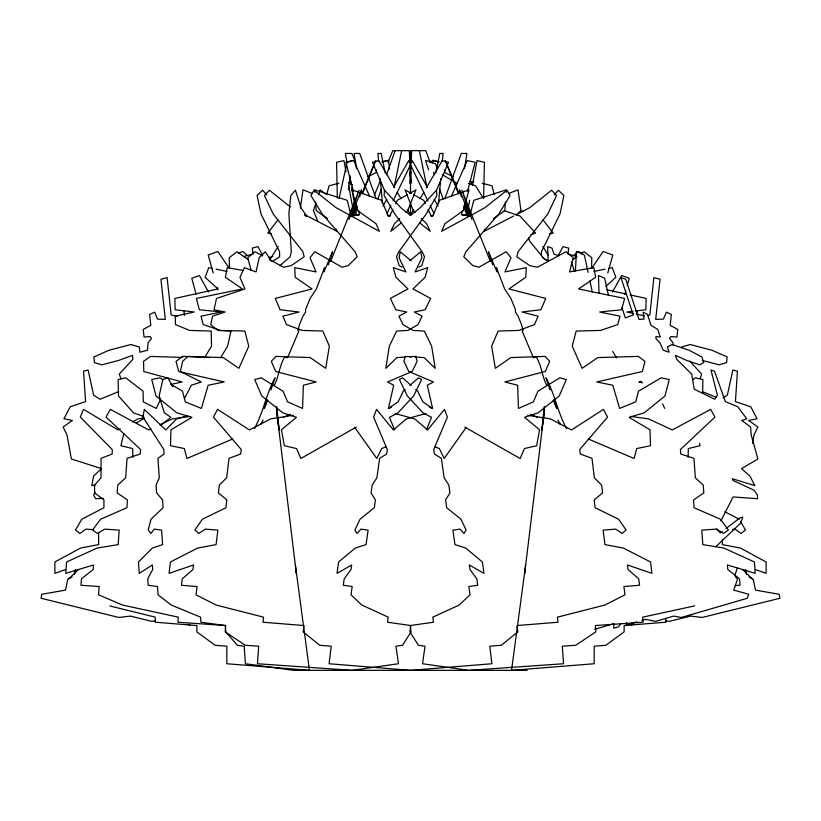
<?xml version="1.0" encoding="UTF-8"?>
<svg xmlns="http://www.w3.org/2000/svg" width="821" height="821" viewBox="0 0 821 821"><rect width="100%" height="100%" fill="white"/><g stroke="black" fill="none" stroke-linecap="round" stroke-linejoin="round"><path stroke-width="1.23" d="M98.612 532.542L98.602 544.61L80.54 548.059L54.894 561.964L54.884 573.356L65.506 569.579M483.631 197.984L484.431 162.25L477.042 160.618L472.444 185.341M541.388 255.742L541.48 251.626L560.014 213.901L563.924 195.542L558.403 190.226L554.226 194.834M591.561 268.375L591.797 257.732L584.09 251.729L581.073 253.843M688.142 457.256L688.337 448.564L700.077 445.711L699.492 443.268M702.571 393.444L702.889 379.528L695.274 377.845L692.38 380.072M410.233 183.145L411.013 165.647M411.177 161.901L411.67 150.654L425.832 150.654L430.142 162.681M575.408 271.299L576.475 251.483L584.357 255.023L588.072 272.346M410.048 183.145L410.9 171.897M411.188 168.151L411.383 165.647M505.428 202.058L504.782 210.607L493.39 218.632M506.177 192.288L506.362 189.846L473.82 200.293L469.663 216.251L461.505 214.579L462.459 210.925M438.486 203.69L440.785 178.568M442.386 160.978L443.083 153.435L439.84 153.435L435.725 173.026M544.282 406.374L541.881 429.947L544.569 409.371L524.67 573.356L525.573 564.971M432.154 162.897L432.431 160.362L438.352 161.911M444.787 169.906L444.52 172.359L453.264 176.895M636.686 314.207L637.096 310.502M525.03 569.476L511.545 670.347L594.188 663.737L594.178 646.209L605.857 645.275L624.134 631.883L624.134 625.54L665.739 622.226L665.739 618.429M348.432 189.713L350.126 175.797M626.536 622.657L626.259 624.955L637.075 621.805M300.383 208.165L302.98 189.846L312.298 193.479M464.542 168.51L466.923 153.435L461.32 153.435L444.797 198.795M752.467 443.309L754.017 434.863L757.896 427.002L748.567 420.455L757.065 418.792L750.784 406.775L735.421 401.623L737.443 371.195L732.876 369.994L727.375 395.127L723.106 397.877M462.049 214.999L466.923 214.999L469.684 200.17M74.434 574.536L75.45 569.589M394.254 186.388L401.654 150.654M339.083 198.384L347.098 162.25L351.983 160.618M123.827 433.478L120.923 445.711L132.663 448.564L132.858 457.256M467.539 191.457L475.154 162.25L467.231 160.618L451.304 196.486M484.729 229.141L484.164 231.296L513.73 215.985M359.649 196.814L361.497 189.846L350.783 216.58M326.768 194.3L329.077 185.792L338.899 183.216M624.863 294.277L625.869 290.583M627.213 285.657L629.235 278.268L621.6 275.497L612.466 292.04M607.776 273.003L612.794 255.023L603.158 251.483L592.146 267.697M315.675 203.69L313.448 210.607L317.901 221.557M318.651 194.454L320.139 189.846L326.081 194.32M349.028 219.515L359.105 190.226L330.74 261.201M328.297 264.834L332.597 251.729L323.956 271.925L324.552 267.646L316.372 288.951L310.122 298.434L305.515 309.763L305.658 312.001L302.908 316.177L299.491 324.593L297.89 330.422L298.823 331.068L287.535 357.843M270.951 389.954L275.014 377.845C266.158 393.957 263.336 412.665 254.346 428.675M700.067 378.738L701.698 374.099L689.814 361.178M734.651 575.767L737.474 567.783M377.937 198.774L381.385 189.148M386.558 174.719L395.168 150.654M357.361 206.728L354.077 214.999L348.556 185.341M362.533 193.725L373.801 165.349M374.745 162.989L375.679 160.618L361.845 193.643M267.071 399.724L264.239 408.427L267.759 400.32M356.868 204.85L352.24 216.251L356.653 206.44M426.468 429.804L431.518 417.335L422.959 412.809L407.349 395.968L399.406 379.528L402.526 377.845L411.064 385.336M374.335 195.306L380.646 180.025M387.943 162.404L392.797 150.654L409.33 150.654L409.823 161.901M436.074 191.324L448.543 162.25L442.221 160.618L426.366 187.814M94.99 492.148L93.676 495.114L95.657 498.727L103.261 498.347M160.629 399.16L156.288 408.427L143.306 401.869L143.07 391.165L125.726 377.845L118.111 379.528L118.481 395.968L133.464 412.809L143.706 416.514M387.05 213.439L390.888 205.476M393.085 200.929L411.742 162.25L408.714 160.618L393.628 187.26M392.92 209.417L389.616 216.251L387.543 215.133M395.671 203.711L397.323 200.293L407.206 194.762M720.9 520.935L733.081 496.951L757.578 498.727L757.455 495.114L754.006 490.168L732.866 480.398L732.332 478.756L754.899 485.642L749.891 476.067L741.558 468.627L757.896 459.001L751.174 434.863L750.62 427.002L741.743 420.455L746.771 418.792L737.74 406.775L725.374 401.623L714.516 371.195L710.976 369.994L717.369 395.127L714.742 399.252L694.207 389.164L691.723 374.099L676.699 359.331L675.385 355.339L686.756 360.47L699.646 364.822L703.782 362.625L701.924 356.971L689.096 350.269L672.112 344.522L667.391 346.965L669.115 352.23L663.276 350.249L659.858 342.675L655.887 338.509L655.958 336.559L660.269 337.062L657.765 329.426L651.032 325.321L647.471 314.453L643.192 312.185L644.013 319.112L638.943 319.4L625.766 279.243L620.974 277.621L633.237 314.977L625.335 317.912L621.949 307.588M432.328 162.64L433.509 160.362L439.163 161.911M184.458 398.493L191.365 385.254L201.278 381.96L180.363 371.503L182.611 361.353L188.019 356.396L209.56 357.576M260.668 424.59L263.089 420.075M558.393 255.239L563.042 246.608L568.666 248.075L568.009 254.1L576.383 256.296M382.945 206.122L386.722 199.462M407.329 209.56L410.5 214.999L413.671 209.56M420.013 198.682L423.821 192.165M220.582 357.782L227.602 346.185L230.958 331.068L217.934 330.422L210.71 324.593L212.577 316.177L225.098 312.001L214.004 309.763L216.518 298.434L244.976 288.951L239.927 277.293L244.401 267.646L256.049 271.925L259.19 257.732L265.306 251.729L271.217 261.016M204.491 357.782L211.531 346.185L211.192 331.068L189.569 330.422L175.468 324.593L175.284 316.177L194.218 312.001L175.14 309.763L174.883 298.434L217.934 288.951L205.137 277.293L208.76 267.646L212.423 268.395M270.078 259.426L278.175 246.454M274.286 385.254C279.109 376.316 279.284 365.212 285.133 356.396L286.642 357.576M466.225 427.423L444.182 458.498L439.389 448.564L435.171 446.932M620.758 623.744L618.48 626.844L613.749 628.219L613.892 623.673L594.62 629.286M277.888 219.997L267.81 233.092L271.402 233.852M399.755 218.489L394.439 223.743L390.786 231.296L401.551 222.655M405.954 212.362L407.729 210.607L415.99 189.846L409.402 193.53M68.8 578.846L78.467 569.476M516.347 214.989L520.966 210.607L518.02 189.846L508.702 193.479M715.963 546.55L740.675 523.121L742.8 517.107L739.639 518.02L726.082 528.467M605.806 286.457L615.863 277.293L612.24 267.646L608.577 268.395M573.581 255.608L578.22 251.483L582.623 253.248M405.194 389.503L403.296 391.165L398.134 401.869L388.384 408.427L393.721 385.254L387.574 381.96L412.183 371.503L417.078 361.353L415.847 356.396L409.535 356.786M409.936 385.336L418.474 377.845L421.594 379.528L413.651 395.968L398.041 412.809L389.482 417.335L394.532 429.804M279.889 265.635L290.152 256.768L291.291 251.626L288.879 213.901L290.819 195.542L295.437 190.226L300.989 207.734L306.602 215.933M409.966 260.698L420.773 251.729L421.902 257.732L415.057 271.925L427.731 267.646L425.052 277.293L412.994 288.951L430.625 298.434L425.155 309.763L414.307 312.001L422.066 316.177L418.002 324.593L408.027 330.422L396.625 331.068L389.328 346.185L385.808 368.321L396.912 357.576L405.748 357.022M410.367 215.584L420.147 207.734L436.546 190.226L436.875 195.542L426.232 213.901L398.944 251.626L396.471 256.768L399.18 265.635L402.105 267.215M160.967 425.134L170.912 417.335L164.344 412.809L159.182 395.968L162.835 379.528L167.864 377.845L172.821 386.732M534.358 357.576L535.867 356.396C541.716 365.212 541.891 376.316 546.714 385.254M722.213 531.454L720.274 532.952L716.836 528.94M573.017 259.477L577.04 256.655M272.418 261.54L279.633 256.768L279.52 251.626L260.986 213.901L257.076 195.542L262.597 190.226L266.774 194.834M136.399 422.948L143.849 418.587M469.591 184.253L473.707 181.872M356.232 427.105L300.855 458.498L296.597 448.564L284.343 445.711L281.429 429.804L296.443 417.335L282.773 412.809L261.755 395.968L254.705 379.528L261.211 377.845L283.019 391.165L287.607 401.869L302.539 408.427L303.36 385.254L316.177 381.96L275.682 371.503L271.33 361.353L275.887 356.396L310.184 357.576L325.68 368.321L329.354 346.185L322.869 331.068L302.169 330.422L286.488 324.593L282.876 316.177L299.06 312.001L280.125 309.763L275.261 298.434L312.062 288.951L295.211 277.293L294.708 267.646L316.064 271.925L309.979 257.732L314.802 251.729L342.049 267.215L348.166 265.635L357.217 256.768L355.011 251.626L322.119 213.901L310.943 195.542L313.991 190.226L336.138 207.734L379.343 231.296L376.1 223.743L357.669 210.607L351.983 189.846L381.549 200.293L388.395 216.251L390.57 215.697M389.462 408.273L391.668 407.011M120.287 428.726L118.08 429.947L83.485 409.371L80.304 417.119L112.22 449.498L112.22 454.013L101.024 458.354L101.004 477.822L94.579 485.108L94.579 492.939L103.949 499.907L103.939 507.747L81.761 519.211L75.532 529.976L79.955 533.486L85.887 529.114L93.522 529.719M132.427 421.984L137.949 418.915L144.27 417.879M72.032 576.947L67.753 579.318L65.526 590.104L41.881 594.26L41.05 598.263L118.922 617.474L130.365 616.089L151.772 621.374L155.313 620.912M433.457 215.133L431.384 216.251L428.08 209.417M418.895 267.215L421.82 265.635L424.529 256.768L422.056 251.626L394.768 213.901L384.125 195.542L384.454 190.226L400.853 207.734L410.633 215.584M367.736 176.895L376.48 172.359L376.213 169.906M516.009 214.804L529.658 207.734L551.609 190.226L556.556 195.542L547.853 213.901L518.154 251.626L516.82 256.768L529.781 265.635L537.447 267.215L565.977 251.729L573.212 257.732L569.507 271.925L593.829 267.646L595.625 277.293L578.518 288.951L624.617 298.434L621.661 309.763L599.71 312.001L619.988 316.177L617.792 324.593L600.603 330.422L576.168 331.068L572.227 346.185L582.099 368.321L597.842 357.576L638.317 356.396L644.967 361.353L642.32 371.503L596.795 381.96L612.856 385.254L619.598 408.427L635.711 401.869L638.502 391.165L661.11 377.845L669.259 379.528L664.969 395.968L644.198 412.809L629.071 417.335L650.027 429.804L650.519 445.711L636.675 448.564L634.089 458.498L588.226 438.948M150.951 428.901L148.704 429.947L110.312 409.371L106.094 417.119L140.565 449.498L140.247 454.013L127.039 458.354L125.654 477.822L117.742 485.108L117.177 492.939L127.481 499.907L126.927 507.747L100.562 519.211L92.629 529.976L97.473 533.486L104.616 529.114L119.209 530.13L118.173 544.61L97.114 548.059L66.604 561.964L65.793 573.356L93.553 564.971L93.225 569.476L81.433 578.846L80.971 585.26L99.146 586.533L98.561 594.815L122.565 605.056L178.311 617.156L177.952 622.226L225.642 625.54L225.19 631.883L245.294 645.275L258.687 646.209L257.435 663.737L352.158 670.347L398.472 663.737L395.989 646.209L402.536 645.275L411.085 631.883L410.192 625.54L433.509 622.226L432.79 617.156L459.175 605.056L470.002 594.815L468.822 586.533L477.709 585.26L476.806 578.846L469.951 569.476L469.314 564.971L483.98 573.356L482.368 561.964L465.753 548.059L454.937 544.61L452.884 530.13L460.017 529.114L464.029 533.486L466.061 529.976L460.981 519.211L446.686 507.747L445.577 499.907L449.949 492.939L448.841 485.108L444.13 477.822L441.38 458.354L434.371 454.013L433.724 449.498L447.404 417.119L444.489 409.371L427.618 429.947L414.708 418.915L395.127 413.527M159.962 424.693L172.359 418.915L190.041 416.421M232.774 438.948L186.911 458.498L184.325 448.564L170.481 445.711L170.973 429.804L191.929 417.335L176.802 412.809L156.031 395.968L151.741 379.528L159.89 377.845L163.122 379.754M283.337 417.396L290.398 414.389M118.758 391.566L100.029 399.252L93.625 395.127L88.124 369.994L83.557 371.195L85.579 401.623L70.216 406.775L63.935 418.792L72.433 420.455L63.104 427.002L66.983 434.863L71.406 459.001L101.537 468.627L93.563 476.067L91.819 485.642L95.513 484.79M238.377 253.248L242.78 251.483L247.419 255.608M385.829 446.932L381.611 448.564L376.818 458.498L354.775 427.423M531.187 234.673L535.6 233.092L519.898 215.964L504.217 210.669M641.889 620.399L645.501 619.352L655.599 621.374L673.733 616.089L681.317 617.474L747.305 598.263L748.711 594.26L733.697 590.104L737.515 579.318L735.37 576.65M187.588 415.744L176.566 418.915L165.821 429.947L144.291 409.371L142.987 417.119L163.8 449.498L164.118 454.013L157.919 458.354L159.295 477.822L156.072 485.108L156.626 492.939L162.558 499.907L163.102 507.747L151.043 519.211L148.191 529.976L151.002 533.486L154.132 529.114L161.593 530.13L162.609 544.61L152.367 548.059L138.472 561.964L139.272 573.356L152.367 564.971L152.685 569.476L147.729 578.846L148.18 585.26L157.478 586.533L158.053 594.815L171.24 605.056L200.601 617.156L200.96 622.226L225.334 625.54L225.785 631.883L237.331 645.275L244.176 646.209L245.407 663.737L293.826 670.347L527.174 670.347M681.635 346.965L690.143 344.522L712.053 350.269L727.17 356.971L726.554 362.625L719.063 364.822L702.448 360.47M425.873 413.527L406.292 418.915L393.382 429.947L376.511 409.371L373.596 417.119L387.276 449.498L386.629 454.013L379.62 458.354L376.87 477.822L372.159 485.108L371.051 492.939L375.423 499.907L374.314 507.747L360.019 519.211L354.939 529.976L356.971 533.486L360.983 529.114L368.116 530.13L366.063 544.61L355.247 548.059L338.632 561.964L337.021 573.356L351.686 564.971L351.049 569.476L344.194 578.846L343.291 585.26L352.178 586.533L350.998 594.815L361.825 605.056L388.21 617.156L387.491 622.226L410.808 625.54L409.915 631.883L418.464 645.275L425.011 646.209L422.528 663.737L468.842 670.347L563.565 663.737L562.313 646.209L575.706 645.275L595.81 631.883L595.358 625.54L643.048 622.226L642.689 617.156L694.72 605.867M381.837 161.911L387.491 160.362M269.042 257.425L272.675 256.429M641.324 381.283L638.851 381.96L642.607 382.781M382.648 161.911L388.569 160.362L389.534 169.218M243.427 256.614L252.991 254.1L252.334 248.075L257.958 246.608L262.607 255.239M631.144 624.955L633.535 624.36M170.901 384.433L182.149 381.96L143.788 371.503L143.562 361.353L150.52 356.396L182.488 357.443M647.359 315.51L649.822 314.977L653.896 277.621L660.074 279.243L655.692 319.4L663.419 319.112L666.354 312.185L671.373 314.453L670.193 325.321L677.777 329.426L676.945 337.062L670.808 336.559L669.536 338.509L672.963 342.675L673.148 345.2M549.598 233.852L553.19 233.092L543.112 219.997M593.922 271.423L604.913 269.155M293.271 415.252L270.581 418.915L249.471 429.947L217.565 409.371L213.439 417.119L241.241 449.498L240.686 454.013L229.018 458.354L226.627 477.822L219.34 485.108L218.376 492.939L226.853 499.907L225.888 507.747L202.418 519.211L194.905 529.976L198.867 533.486L205.312 529.114L217.852 530.13L216.067 544.61L197.666 548.059L170.45 561.964L169.054 573.356L193.551 564.971L192.997 569.476L182.231 578.846L181.441 585.26L197.071 586.533L196.045 594.815L216.159 605.056L263.572 617.156L262.956 622.226L303.955 625.54L303.175 631.883L319.718 645.275L331.232 646.209L329.077 663.737L410.5 670.347L491.923 663.737L489.768 646.209L501.282 645.275L517.825 631.883L517.045 625.54L558.044 622.226L557.428 617.156L604.841 605.056L624.955 594.815L623.929 586.533L639.559 585.26L638.769 578.846L628.003 569.476L627.449 564.971L651.946 573.356L650.55 561.964L623.334 548.059L604.933 544.61L603.148 530.13L615.688 529.114L622.133 533.486L626.095 529.976L618.582 519.211L595.112 507.747L594.147 499.907L602.624 492.939L601.66 485.108L594.373 477.822L591.982 458.354L580.314 454.013L579.759 449.498L607.561 417.119L603.435 409.371L571.529 429.947L550.419 418.915L527.729 415.252M633.145 311.262L626.782 312.001L633.884 313.571M635.69 310.964L645.86 309.763L646.117 298.434L630.128 294.913M732.568 529.319L735.113 529.114L741.045 533.486L745.468 529.976L740.48 521.366M735.185 585.599L740.029 585.26L739.567 578.846L727.775 569.476L727.447 564.971L755.207 573.356L754.396 561.964L723.886 548.059L702.827 544.61L701.791 530.13L716.384 529.114L723.527 533.486L728.371 529.976L720.438 519.211L694.073 507.747L693.519 499.907L703.823 492.939L703.258 485.108L695.346 477.822L693.961 458.354L680.753 454.013L680.435 449.498L714.906 417.119L710.688 409.371L672.296 429.947L648.641 418.915L630.959 416.421M352.856 214.999L358.951 214.999M411.465 356.786L405.153 356.396L403.922 361.353L408.817 371.503L433.426 381.96L427.279 385.254L432.616 408.427L422.866 401.869L417.704 391.165L415.806 389.503M415.252 357.022L424.088 357.576L435.192 368.321L431.672 346.185L424.375 331.068L412.973 330.422L402.998 324.593L398.934 316.177L406.693 312.001L395.845 309.763L390.375 298.434L408.006 288.951L395.948 277.293L393.269 267.646L405.943 271.925L399.098 257.732L400.227 251.729L411.034 260.698M665.687 620.912L669.228 621.374L690.635 616.089L702.078 617.474L779.95 598.263L779.119 594.26L755.474 590.104L753.247 579.318L748.968 576.947M242.975 270.427L227.171 267.646L225.375 277.293L242.482 288.951L196.383 298.434L199.339 309.763L221.29 312.001L201.012 316.177L203.208 324.593L220.397 330.422L244.832 331.068L248.773 346.185L238.901 368.321L223.158 357.576L182.683 356.396L176.033 361.353L178.68 371.503L224.205 381.96L208.144 385.254L201.402 408.427L185.289 401.869L182.498 391.165L170.655 384.187M216.087 269.155L227.078 271.423M177.326 316.311L171.179 314.977L167.104 277.621L160.926 279.243L165.308 319.4L157.581 319.112L154.646 312.185L149.627 314.453L150.807 325.321L143.223 329.426L144.055 337.062L150.192 336.559L151.464 338.509L148.037 342.675L147.472 350.249L139.939 352.23L139.365 346.965L130.857 344.522L108.947 350.269L93.83 356.971L94.446 362.625L101.937 364.822L118.552 360.47L132.448 355.339L132.879 359.331L119.302 374.099L120.933 378.738M606.76 289.762L626.433 294.103M636.244 314.084L644.536 315.911M187.465 624.36L189.856 624.955M109.809 605.96L155.261 617.156L155.261 622.226L196.866 625.54L196.866 631.883L215.143 645.275L226.822 646.209L226.812 663.737L309.455 670.347L295.971 569.476M430.43 215.697L432.605 216.251L439.451 200.293L469.017 189.846L463.331 210.607L444.9 223.743L441.657 231.296L484.862 207.734L507.009 190.226L510.057 195.542L498.881 213.901L465.989 251.626L463.783 256.768L472.834 265.635L478.951 267.215L506.198 251.729L511.021 257.732L504.936 271.925L526.292 267.646L525.789 277.293L508.938 288.951L545.739 298.434L540.875 309.763L521.94 312.001L538.124 316.177L534.512 324.593L518.831 330.422L498.131 331.068L491.646 346.185L495.32 368.321L510.816 357.576L545.113 356.396L549.67 361.353L545.318 371.503L504.823 381.96L517.64 385.254L518.462 408.427L533.393 401.869L537.981 391.165L559.789 377.845L566.295 379.528L559.245 395.968L538.227 412.809L524.557 417.335L539.571 429.804L536.657 445.711L524.403 448.564L520.145 458.498L464.768 427.105M482.101 183.216L491.923 185.792L494.232 194.3M520.565 210.864L522.998 211.51M470.033 181.287L473.553 182.252M468.288 183.329L475.554 185.792L483.507 198.549M558.742 255.711L553.97 254.1L551.989 248.075L547.628 246.608L548.192 260.626L544.651 259.426L529.586 241.046L528.56 237.926M755.494 569.579L766.116 573.356L766.106 561.964L740.46 548.059L722.398 544.61L722.388 539.787M429.486 160.793L432.688 162.076M702.242 391.566L716.292 397.333M530.602 414.389L537.663 417.396M724.82 511.76L739.239 519.211M304.991 214.804L336.836 231.296L336.271 229.141M262.71 255.906L255.023 251.729L247.788 257.732L251.185 270.735M269.288 259.477L283.553 267.215L291.219 265.635L304.18 256.768L302.846 251.626L273.147 213.901L264.444 195.542L269.391 190.226L290.347 206.933M411.598 193.53L405.01 189.846L413.271 210.607L415.046 212.362M413.794 194.762L423.677 200.293L425.329 203.711M429.332 407.011L431.538 408.273M348.32 182.467L352.445 184.848M442.622 174.852L457.41 183.596M542.394 257.445L547.556 260.862M247.983 259.477L236.91 251.729L229.203 257.732L229.439 268.375M327.61 218.632L316.218 210.607L315.572 202.058M419.449 222.655L430.214 231.296L426.561 223.743L421.245 218.489M304.653 214.989L306.5 216.734M742.533 569.476L752.2 578.846M228.854 267.697L217.842 251.483L208.206 255.023L213.224 273.003M542.825 246.454L548.223 255.105M612.671 351.46L616.509 357.782M394.634 187.814L378.779 160.618L372.457 162.25L384.926 191.324M397.179 192.165L400.987 198.682M427.372 187.26L412.286 160.618L409.258 162.25L427.915 200.929M434.278 199.462L438.055 206.122M208.534 292.04L199.4 275.497L191.765 278.268L196.137 294.277M557.911 420.075L560.333 424.59M566.654 428.675C557.664 412.665 554.842 393.957 545.986 377.845L550.049 389.954M490.26 261.201L461.895 190.226L471.972 219.515M430.112 205.476L433.95 213.439M662.547 403.788L664.712 408.427M369.696 196.486L353.769 160.618L345.846 162.25L353.461 191.457M533.465 357.843L522.177 331.068L523.11 330.422L521.509 324.593L518.092 316.177L515.342 312.001L515.485 309.763L510.878 298.434L504.628 288.951L496.448 267.646L497.044 271.925L488.403 251.729L492.703 264.834M553.241 400.32L556.761 408.427L553.929 399.724M355.739 162.753L351.819 153.435L345.343 153.435L346.955 162.23M464.132 204.85L468.76 216.251L464.347 206.44M459.155 193.643L445.321 160.618L446.255 162.989M447.199 165.349L458.467 193.725M463.639 206.728L466.923 214.999M376.203 198.795L359.68 153.435L354.077 153.435L356.458 168.51M433.58 172.307L434.442 174.719M439.615 189.148L443.063 198.774M470.217 216.58L459.503 189.846L461.351 196.814M571.437 262.084L574.505 271.433M437.336 169.136L435.582 163.779L425.483 160.362L428.634 169.957M217.237 287.381L217.904 289.782M358.541 210.925L359.495 214.579L351.337 216.251L347.18 200.293L314.638 189.846L314.823 192.288M608.464 295.509L604.697 278.268L598.478 275.497L599.022 293.046M589.919 280.998L592.31 292.132M385.275 173.026L381.16 153.435L377.917 153.435L378.614 160.978M745.55 569.589L746.566 574.536M419.346 150.654L426.746 186.388M346.031 171.743L343.958 160.618L336.569 162.25L337.369 197.984M349.941 178.568L351.09 184.848M351.552 187.362L356.601 214.999M183.904 310.502L184.448 315.449M295.427 564.971L296.33 573.356L276.431 409.371L279.119 429.947L276.718 406.374M380.215 178.568L382.514 203.69M409.484 165.647L409.7 168.151M410.141 173.149L410.911 181.893M409.617 165.647L409.812 168.151M410.1 171.897L410.952 183.145M409.987 165.647L410.767 183.145M410.5 150.654L410.5 162.414M410.5 164.98L410.5 193.643M410.5 203.454L410.5 214.999"/></g></svg>
